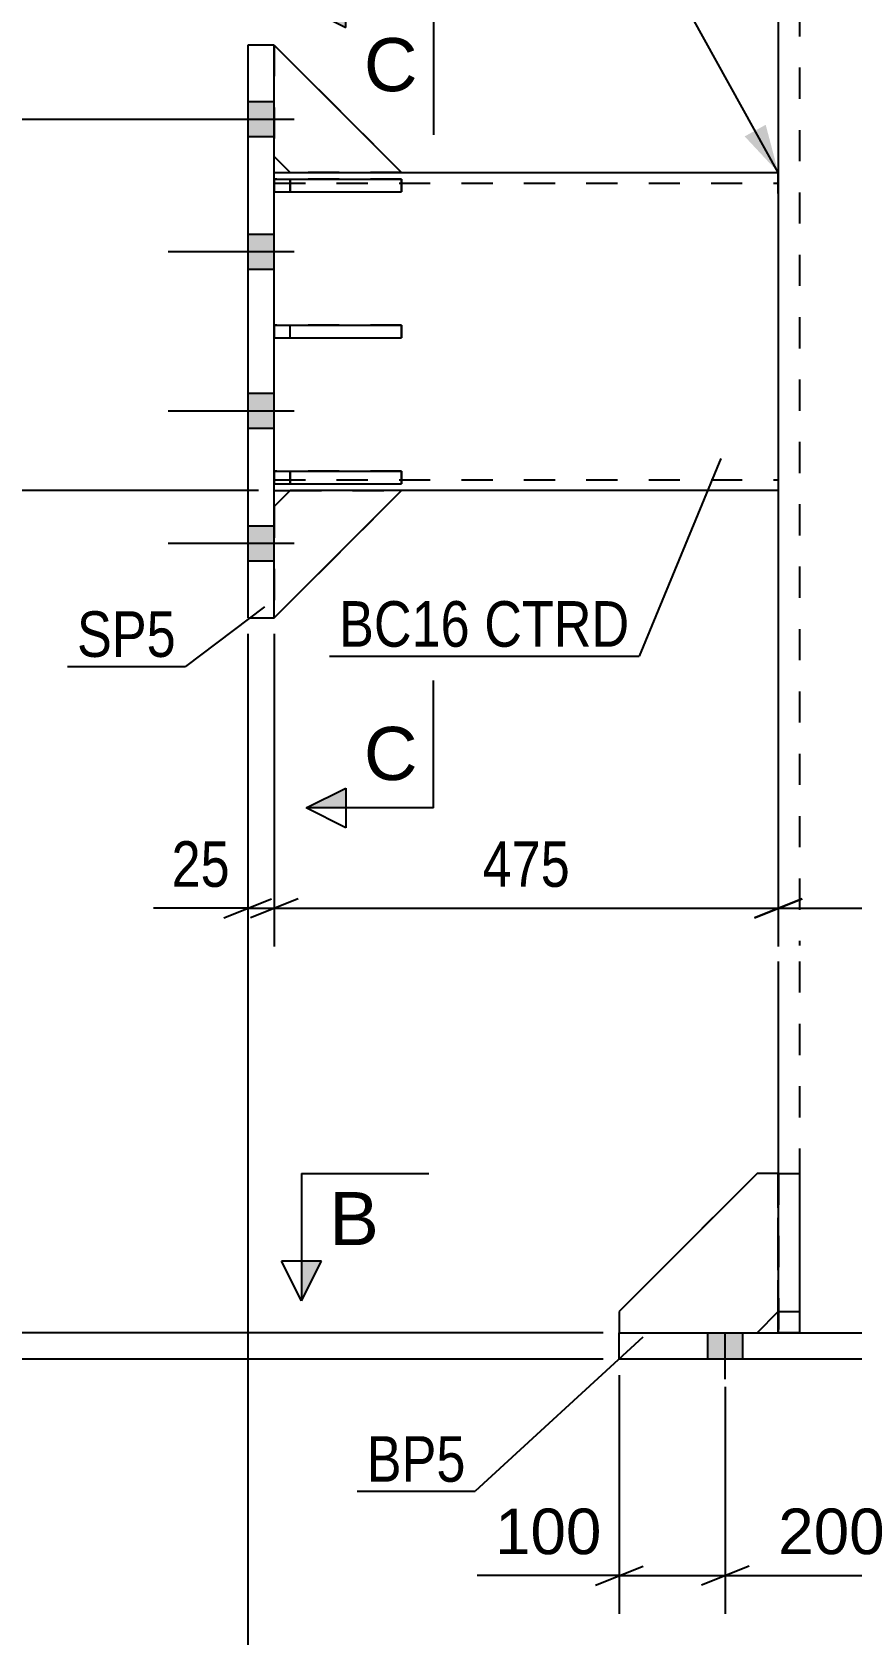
# Model space of a CAD drawing. Header units: millimetres. Extents: x 0 to 2086, y 0 to 594.
# Drawn here: x 95.8 to 147.3, y 198.7 to 299.5 of the extents above; entities that cross this region are included whole.
import ezdxf

# ---------------------------------------------------------------- set-up
doc = ezdxf.new("R2010")
doc.units = ezdxf.units.MM
doc.linetypes.add('DXK_LINE_DOT2', pattern=[3.9198, 1.9599, -1.9599])
doc.styles.add('Arial', font='arial.ttf', dxfattribs={"height": 0.2})
doc.styles.add('Arial Narrow', font='ARIALN.TTF', dxfattribs={"height": 0.2})

# ---------------------------------------------------------------- blocks, each defined once
blk = doc.blocks.new('Bolt-284858482-1343 - 1225')
at = {"linetype": 'Continuous'}
for points in [[(109.36, 295.07), (109.36, 292.87), (111.03, 292.87), (111.03, 295.07)], [(109.36, 295.07), (109.36, 292.87), (111.03, 292.87), (111.03, 295.07)], [(109.36, 295.07), (109.36, 292.87), (111.03, 292.87), (111.03, 295.07)], [(109.36, 286.74), (109.36, 284.54), (111.03, 284.54), (111.03, 286.74)], [(109.36, 286.74), (109.36, 284.54), (111.03, 284.54), (111.03, 286.74)], [(109.36, 276.74), (109.36, 274.54), (111.03, 274.54), (111.03, 276.74)], [(109.36, 276.74), (109.36, 274.54), (111.03, 274.54), (111.03, 276.74)], [(109.36, 268.41), (109.36, 266.21), (111.03, 266.21), (111.03, 268.41)], [(109.36, 268.41), (109.36, 266.21), (111.03, 266.21), (111.03, 268.41)], [(109.36, 268.41), (109.36, 266.21), (111.03, 266.21), (111.03, 268.41)]]:
    blk.add_hatch(color=1, dxfattribs=at).paths.add_polyline_path(points)
at = {"color": 1, "linetype": 'Continuous'}
for p, q in [((111.03, 295.07), (109.36, 295.07)), ((111.03, 295.07), (109.36, 295.07)), ((111.03, 295.07), (109.36, 295.07)), ((112.29, 293.97), (104.36, 293.97)), ((112.29, 293.97), (104.36, 293.97)), ((112.29, 293.97), (104.36, 293.97)), ((111.03, 292.87), (109.36, 292.87)), ((111.03, 292.87), (109.36, 292.87)), ((111.03, 292.87), (109.36, 292.87)), ((111.03, 286.74), (109.36, 286.74)), ((111.03, 286.74), (109.36, 286.74)), ((112.29, 285.64), (104.36, 285.64)), ((112.29, 285.64), (104.36, 285.64)), ((111.03, 284.54), (109.36, 284.54)), ((111.03, 284.54), (109.36, 284.54)), ((111.03, 276.74), (109.36, 276.74)), ((111.03, 276.74), (109.36, 276.74)), ((112.29, 275.64), (104.36, 275.64)), ((112.29, 275.64), (104.36, 275.64)), ((111.03, 274.54), (109.36, 274.54)), ((111.03, 274.54), (109.36, 274.54)), ((111.03, 268.41), (109.36, 268.41)), ((111.03, 268.41), (109.36, 268.41)), ((111.03, 268.41), (109.36, 268.41)), ((112.29, 267.31), (104.36, 267.31)), ((112.29, 267.31), (104.36, 267.31)), ((112.29, 267.31), (104.36, 267.31)), ((111.03, 266.21), (109.36, 266.21)), ((111.03, 266.21), (109.36, 266.21)), ((111.03, 266.21), (109.36, 266.21))]:
    blk.add_line(p, q, dxfattribs=at)
blk = doc.blocks.new('Part-284858482-1341 - 1225')
at = {"color": 2, "linetype": 'Continuous'}
for p, q in [((132.7, 216.05), (132.7, 217.72)), ((132.7, 217.72), (186.03, 217.72)), ((186.03, 217.72), (186.03, 216.05)), ((186.03, 216.05), (132.7, 216.05))]:
    blk.add_line(p, q, dxfattribs=at)
blk = doc.blocks.new('Part-284858482-1387 - 1225')
at = {"color": 2, "linetype": 'Continuous'}
for p, q in [((111.03, 298.64), (119.03, 290.64)), ((111.03, 291.64), (112.03, 290.64)), ((112.03, 290.64), (119.03, 290.64))]:
    blk.add_line(p, q, dxfattribs=at)
at = {"color": 7, "linetype": 'DXK_LINE_DOT2'}
blk.add_line((111.03, 298.64), (111.03, 291.64), dxfattribs=at)
blk = doc.blocks.new('Part-284858482-1377 - 1225')
at = {"color": 7, "linetype": 'DXK_LINE_DOT2'}
for p, q in [((119.03, 271.87), (111.03, 271.87)), ((111.03, 271.87), (111.03, 271.07)), ((111.03, 271.07), (119.03, 271.07)), ((112.03, 271.87), (112.03, 271.07)), ((119.03, 271.07), (119.03, 271.87))]:
    blk.add_line(p, q, dxfattribs=at)
blk = doc.blocks.new('Part-284858482-1378 - 1225')
at = {"color": 7, "linetype": 'DXK_LINE_DOT2'}
for p, q in [((119.03, 281.04), (111.03, 281.04)), ((111.03, 281.04), (111.03, 280.24)), ((111.03, 280.24), (119.03, 280.24)), ((112.03, 280.24), (112.03, 281.04)), ((119.03, 280.24), (119.03, 281.04))]:
    blk.add_line(p, q, dxfattribs=at)
blk = doc.blocks.new('Part-284858482-1379 - 1225')
at = {"color": 7, "linetype": 'DXK_LINE_DOT2'}
for p, q in [((119.03, 290.21), (111.03, 290.21)), ((111.03, 290.21), (111.03, 289.41)), ((112.03, 290.21), (112.03, 289.41)), ((119.03, 289.41), (119.03, 290.21)), ((111.03, 289.41), (119.03, 289.41))]:
    blk.add_line(p, q, dxfattribs=at)
blk = doc.blocks.new('Part-284858482-1380 - 1225')
at = {"color": 2, "linetype": 'Continuous'}
for p, q in [((111.03, 271.87), (119.03, 271.87)), ((111.03, 271.87), (111.03, 271.07)), ((111.03, 271.07), (119.03, 271.07)), ((119.03, 271.87), (119.03, 271.07))]:
    blk.add_line(p, q, dxfattribs=at)
at = {"color": 7, "linetype": 'DXK_LINE_DOT2'}
blk.add_line((112.03, 271.07), (112.03, 271.87), dxfattribs=at)
blk = doc.blocks.new('Part-284858482-1381 - 1225')
at = {"color": 2, "linetype": 'Continuous'}
for p, q in [((111.03, 281.04), (119.03, 281.04)), ((111.03, 281.04), (111.03, 280.24)), ((111.03, 280.24), (119.03, 280.24)), ((119.03, 281.04), (119.03, 280.24))]:
    blk.add_line(p, q, dxfattribs=at)
at = {"color": 7, "linetype": 'DXK_LINE_DOT2'}
blk.add_line((112.03, 280.24), (112.03, 281.04), dxfattribs=at)
blk = doc.blocks.new('Part-284858482-1382 - 1225')
at = {"color": 2, "linetype": 'Continuous'}
for p, q in [((111.03, 290.21), (119.03, 290.21)), ((111.03, 290.21), (111.03, 289.41)), ((119.03, 290.21), (119.03, 289.41)), ((111.03, 289.41), (119.03, 289.41))]:
    blk.add_line(p, q, dxfattribs=at)
at = {"color": 7, "linetype": 'DXK_LINE_DOT2'}
blk.add_line((112.03, 289.41), (112.03, 290.21), dxfattribs=at)
blk = doc.blocks.new('Part-284858482-1321 - 1225')
at = {"color": 2, "linetype": 'Continuous'}
for p, q in [((142.69, 227.72), (142.69, 217.72)), ((142.69, 227.72), (144.03, 227.72)), ((144.03, 227.72), (144.03, 217.72)), ((142.69, 219.05), (144.03, 219.05)), ((142.69, 217.72), (144.03, 217.72))]:
    blk.add_line(p, q, dxfattribs=at)
blk = doc.blocks.new('Part-284858482-1388 - 1225')
at = {"color": 7, "linetype": 'DXK_LINE_DOT2'}
for p, q in [((111.03, 291.64), (111.03, 298.64)), ((111.03, 298.64), (119.03, 290.64)), ((112.03, 290.64), (111.03, 291.64)), ((119.03, 290.64), (112.03, 290.64))]:
    blk.add_line(p, q, dxfattribs=at)
blk = doc.blocks.new('Part-284858482-1324 - 1225')
at = {"color": 7, "linetype": 'DXK_LINE_DOT2'}
for p, q in [((141.36, 227.72), (132.69, 219.05)), ((142.69, 227.72), (141.36, 227.72)), ((142.69, 219.05), (142.69, 227.72)), ((132.69, 219.05), (132.69, 217.72)), ((141.36, 217.72), (142.69, 219.05)), ((132.69, 217.72), (141.36, 217.72))]:
    blk.add_line(p, q, dxfattribs=at)
blk = doc.blocks.new('Part-284858482-1389 - 1225')
at = {"color": 2, "linetype": 'Continuous'}
for p, q in [((112.03, 270.64), (111.03, 269.64)), ((111.03, 262.64), (119.03, 270.64)), ((119.03, 270.64), (112.03, 270.64))]:
    blk.add_line(p, q, dxfattribs=at)
at = {"color": 7, "linetype": 'DXK_LINE_DOT2'}
blk.add_line((111.03, 269.64), (111.03, 262.64), dxfattribs=at)
blk = doc.blocks.new('Part-284858482-1390 - 1225')
at = {"color": 7, "linetype": 'DXK_LINE_DOT2'}
for p, q in [((112.03, 270.64), (111.03, 269.64)), ((111.03, 262.64), (119.03, 270.64)), ((119.03, 270.64), (112.03, 270.64)), ((111.03, 269.64), (111.03, 262.64))]:
    blk.add_line(p, q, dxfattribs=at)
blk = doc.blocks.new('Part-284858482-1326 - 1225')
at = {"color": 2, "linetype": 'Continuous'}
for p, q in [((141.36, 227.72), (132.69, 219.05)), ((142.69, 227.72), (141.36, 227.72)), ((132.69, 219.05), (132.69, 217.72)), ((141.36, 217.72), (142.69, 219.05)), ((132.7, 217.72), (132.69, 217.72))]:
    blk.add_line(p, q, dxfattribs=at)
at = {"color": 7, "linetype": 'DXK_LINE_DOT2'}
for p, q in [((142.69, 227.72), (142.69, 219.05)), ((132.69, 217.72), (141.36, 217.72))]:
    blk.add_line(p, q, dxfattribs=at)
blk = doc.blocks.new('Part-284858482-1342 - 1225')
at = {"color": 2, "linetype": 'Continuous'}
for p, q in [((142.7, 242.05), (142.7, 504.97)), ((142.7, 227.72), (142.7, 241.05))]:
    blk.add_line(p, q, dxfattribs=at)
at = {"color": 7, "linetype": 'DXK_LINE_DOT2'}
for p, q in [((144.03, 504.97), (144.03, 242.05)), ((144.03, 241.05), (144.03, 217.72)), ((142.7, 227.72), (142.7, 217.72)), ((142.7, 217.72), (176.03, 217.72))]:
    blk.add_line(p, q, dxfattribs=at)
blk = doc.blocks.new('Bolt-284858482-1349 - 1225')
at = {"linetype": 'Continuous'}
for points in [[(140.46, 217.72), (138.26, 217.72), (138.26, 216.05), (140.46, 216.05)], [(140.46, 217.72), (138.26, 217.72), (138.26, 216.05), (140.46, 216.05)], [(140.46, 217.72), (138.26, 217.72), (138.26, 216.05), (140.46, 216.05)], [(140.46, 217.72), (138.26, 217.72), (138.26, 216.05), (140.46, 216.05)], [(153.8, 217.72), (151.6, 217.72), (151.6, 216.05), (153.8, 216.05)], [(153.8, 217.72), (151.6, 217.72), (151.6, 216.05), (153.8, 216.05)], [(167.13, 217.72), (164.93, 217.72), (164.93, 216.05), (167.13, 216.05)], [(167.13, 217.72), (164.93, 217.72), (164.93, 216.05), (167.13, 216.05)], [(180.46, 217.72), (178.26, 217.72), (178.26, 216.05), (180.46, 216.05)], [(180.46, 217.72), (178.26, 217.72), (178.26, 216.05), (180.46, 216.05)], [(180.46, 217.72), (178.26, 217.72), (178.26, 216.05), (180.46, 216.05)], [(180.46, 217.72), (178.26, 217.72), (178.26, 216.05), (180.46, 216.05)]]:
    blk.add_hatch(color=1, dxfattribs=at).paths.add_polyline_path(points)
at = {"color": 1, "linetype": 'Continuous'}
for p, q in [((138.26, 216.05), (138.26, 217.72)), ((138.26, 216.05), (138.26, 217.72)), ((138.26, 216.05), (138.26, 217.72)), ((138.26, 216.05), (138.26, 217.72)), ((139.36, 214.79), (139.36, 217.72)), ((139.36, 214.79), (139.36, 217.72)), ((139.36, 214.79), (139.36, 217.72)), ((139.36, 214.79), (139.36, 217.72)), ((140.46, 216.05), (140.46, 217.72)), ((140.46, 216.05), (140.46, 217.72)), ((140.46, 216.05), (140.46, 217.72)), ((140.46, 216.05), (140.46, 217.72)), ((151.6, 216.05), (151.6, 217.72)), ((151.6, 216.05), (151.6, 217.72)), ((152.7, 214.79), (152.7, 217.72)), ((152.7, 214.79), (152.7, 217.72)), ((153.8, 216.05), (153.8, 217.72)), ((153.8, 216.05), (153.8, 217.72)), ((164.93, 216.05), (164.93, 217.72)), ((164.93, 216.05), (164.93, 217.72)), ((166.03, 214.79), (166.03, 217.72)), ((166.03, 214.79), (166.03, 217.72)), ((167.13, 216.05), (167.13, 217.72)), ((167.13, 216.05), (167.13, 217.72)), ((178.26, 216.05), (178.26, 217.72)), ((178.26, 216.05), (178.26, 217.72)), ((178.26, 216.05), (178.26, 217.72)), ((178.26, 216.05), (178.26, 217.72)), ((179.36, 214.79), (179.36, 217.72)), ((179.36, 214.79), (179.36, 217.72)), ((179.36, 214.79), (179.36, 217.72)), ((179.36, 214.79), (179.36, 217.72)), ((180.46, 216.05), (180.46, 217.72)), ((180.46, 216.05), (180.46, 217.72)), ((180.46, 216.05), (180.46, 217.72)), ((180.46, 216.05), (180.46, 217.72))]:
    blk.add_line(p, q, dxfattribs=at)
blk = doc.blocks.new('Part-284858482-1436 - 1225')
at = {"color": 2, "linetype": 'Continuous'}
for p, q in [((109.36, 298.64), (109.36, 262.64)), ((111.03, 298.64), (109.36, 298.64)), ((111.03, 262.64), (111.03, 298.64)), ((109.36, 262.64), (111.03, 262.64))]:
    blk.add_line(p, q, dxfattribs=at)
blk = doc.blocks.new('Part-284858482-1474 - 1225')
at = {"color": 7, "linetype": 'DXK_LINE_DOT2'}
for p, q in [((142.69, 217.72), (142.69, 227.72)), ((142.69, 227.72), (144.03, 227.72)), ((144.03, 227.72), (144.03, 217.72)), ((142.69, 219.05), (144.03, 219.05)), ((144.03, 217.72), (142.69, 217.72))]:
    blk.add_line(p, q, dxfattribs=at)
blk = doc.blocks.new('Part-284858482-1495 - 1225')
at = {"color": 2, "linetype": 'Continuous'}
for p, q in [((111.03, 290.64), (112.03, 290.64)), ((119.03, 290.64), (142.69, 290.64)), ((142.69, 289.31), (142.69, 290.64)), ((142.69, 289.31), (142.69, 270.64)), ((111.03, 270.64), (112.03, 270.64)), ((142.69, 270.64), (119.03, 270.64))]:
    blk.add_line(p, q, dxfattribs=at)
at = {"color": 7, "linetype": 'DXK_LINE_DOT2'}
for p, q in [((111.03, 270.64), (111.03, 290.64)), ((112.03, 290.64), (119.03, 290.64)), ((142.69, 290.54), (142.69, 289.31)), ((111.03, 289.97), (142.69, 289.97)), ((111.03, 271.31), (142.69, 271.31)), ((142.69, 271.31), (142.69, 271.36)), ((112.03, 270.64), (119.03, 270.64))]:
    blk.add_line(p, q, dxfattribs=at)
blk = doc.blocks.new('StraightDimension-284858482-2008 - 1225')
at = {"color": 7, "linetype": 'Continuous'}
for p, q in [((109.36, 261.64), (109.36, 189.34)), ((209.36, 261.64), (209.36, 189.34)), ((110.86, 192.34), (107.86, 191.14)), ((109.36, 191.74), (209.36, 191.74)), ((207.86, 191.14), (210.86, 192.34))]:
    blk.add_line(p, q, dxfattribs=at)
at = {"color": 0}
blk.add_wipeout([(163.62, 192.49), (163.62, 196.69), (155.1, 196.69), (155.1, 192.49)], dxfattribs=at)
at = {"color": 3, "style": 'Arial Narrow'}
blk.add_text('1500', height=2.863, dxfattribs=at).set_placement((155.7, 193.09))
blk = doc.blocks.new('StraightDimension-284858482-7672 - 1225')
at = {"color": 7, "linetype": 'Continuous'}
for p, q in [((132.7, 215.05), (132.7, 200.05)), ((139.36, 214.31), (139.36, 200.05)), ((131.2, 201.85), (134.2, 203.05)), ((140.86, 203.05), (137.86, 201.85)), ((132.7, 202.45), (123.77, 202.45)), ((132.7, 202.45), (123.77, 202.45)), ((132.7, 202.45), (139.36, 202.45))]:
    blk.add_line(p, q, dxfattribs=at)
at = {"color": 0}
blk.add_wipeout([(132.17, 203.2), (132.17, 207.4), (124.3, 207.4), (124.3, 203.2)], dxfattribs=at)
at = {"color": 3, "style": 'Arial'}
blk.add_text('100', height=2.865, dxfattribs=at).set_placement((124.9, 203.8))
blk = doc.blocks.new('StraightDimension-284858482-1655 - 1225')
at = {"color": 7, "linetype": 'Continuous'}
for p, q in [((52.54, 292.47), (51.34, 295.47)), ((108.36, 293.97), (41.5, 293.97)), ((51.94, 270.64), (51.94, 293.97)), ((51.34, 272.14), (52.54, 269.14)), ((110.03, 270.64), (41.5, 270.64))]:
    blk.add_line(p, q, dxfattribs=at)
at = {"color": 0}
blk.add_wipeout([(51.19, 285.65), (46.99, 285.65), (46.99, 278.96), (51.19, 278.96)], dxfattribs=at)
at = {"color": 3, "style": 'Arial Narrow'}
blk.add_text('350', height=2.863, rotation=90.0002, dxfattribs=at).set_placement((50.59, 279.56))
at = {"color": 0, "linetype": 'Continuous'}
blk.add_wipeout([(51.24, 294.57), (51.24, 298.77), (40.9, 298.77), (40.9, 294.57)], dxfattribs=at)
at = {"color": 3, "linetype": 'Continuous', "style": 'Arial Narrow'}
blk.add_text('10758', height=2.863, dxfattribs=at).set_placement((41.5, 295.17))
blk = doc.blocks.new('StraightDimension-284858482-1647 - 1225')
at = {"color": 7, "linetype": 'Continuous'}
for p, q in [((52.54, 269.14), (51.34, 272.14)), ((110.03, 270.64), (41.5, 270.64)), ((51.94, 217.72), (51.94, 270.64)), ((51.34, 219.22), (52.54, 216.22)), ((131.69, 217.72), (48.81, 217.72))]:
    blk.add_line(p, q, dxfattribs=at)
at = {"color": 0}
blk.add_wipeout([(51.19, 249.35), (46.99, 249.35), (46.99, 239.01), (51.19, 239.01)], dxfattribs=at)
at = {"color": 3, "style": 'Arial Narrow'}
blk.add_text('10408', height=2.863, rotation=90.0002, dxfattribs=at).set_placement((50.59, 239.61))
at = {"color": 0, "linetype": 'Continuous'}
for points in [[(51.24, 271.24), (51.24, 275.44), (40.9, 275.44), (40.9, 271.24)], [(51.24, 218.32), (51.24, 222.52), (48.21, 222.52), (48.21, 218.32)]]:
    blk.add_wipeout(points, dxfattribs=at)
at = {"color": 3, "linetype": 'Continuous', "style": 'Arial Narrow'}
for s, height, p in [('10408', 2.863, (41.5, 271.84)), ('0', 2.86, (48.81, 218.92))]:
    blk.add_text(s, height=height, dxfattribs=at).set_placement(p)
blk = doc.blocks.new('StraightDimension-284858482-1664 - 1225')
at = {"color": 7, "linetype": 'Continuous'}
blk.add_line((108.36, 293.97), (41.5, 293.97), dxfattribs=at)
blk = doc.blocks.new('StraightDimension-284858482-1734 - 1225')
at = {"color": 7, "linetype": 'Continuous'}
for p, q in [((28.75, 219.22), (29.95, 216.22)), ((131.69, 217.72), (26.5, 217.72)), ((29.35, 216.05), (29.35, 217.72)), ((29.95, 214.55), (28.75, 217.55)), ((131.7, 216.05), (26.5, 216.05)), ((29.35, 216.05), (29.35, 210.15)), ((29.35, 216.05), (29.35, 210.15))]:
    blk.add_line(p, q, dxfattribs=at)
at = {"color": 0}
blk.add_wipeout([(28.6, 215.53), (24.4, 215.53), (24.4, 210.67), (28.6, 210.67)], dxfattribs=at)
at = {"color": 3, "style": 'Arial Narrow'}
blk.add_text('25', height=2.863, rotation=90.0002, dxfattribs=at).set_placement((28, 211.27))
blk = doc.blocks.new('StraightDimension-284858482-1743 - 1225')
at = {"color": 7, "linetype": 'Continuous'}
blk.add_line((131.69, 217.72), (26.5, 217.72), dxfattribs=at)
blk = doc.blocks.new('StraightDimension-284858482-7671 - 1225')
at = {"color": 7, "linetype": 'Continuous'}
for p, q in [((139.36, 214.31), (139.36, 200.05)), ((152.7, 214.31), (152.7, 200.05)), ((140.86, 203.05), (137.86, 201.85)), ((151.2, 201.85), (154.2, 203.05)), ((139.36, 202.45), (152.7, 202.45))]:
    blk.add_line(p, q, dxfattribs=at)
at = {"color": 0}
blk.add_wipeout([(149.96, 203.2), (149.96, 207.4), (142.09, 207.4), (142.09, 203.2)], dxfattribs=at)
at = {"color": 3, "style": 'Arial'}
blk.add_text('200', height=2.865, dxfattribs=at).set_placement((142.69, 203.8))
blk = doc.blocks.new('StraightDimension-284858482-7759 - 1225')
at = {"color": 7, "linetype": 'Continuous'}
blk.add_line((131.7, 216.05), (15.3, 216.05), dxfattribs=at)
blk = doc.blocks.new('StraightDimension-284858482-9658 - 1225')
at = {"color": 7, "linetype": 'Continuous'}
for p, q in [((142.69, 269.64), (142.69, 241.99)), ((159.36, 253.95), (159.36, 241.99)), ((144.19, 244.99), (141.19, 243.79)), ((157.86, 243.79), (160.86, 244.99)), ((142.69, 244.39), (159.36, 244.39))]:
    blk.add_line(p, q, dxfattribs=at)
at = {"color": 0}
blk.add_wipeout([(154.37, 245.14), (154.37, 249.34), (147.69, 249.34), (147.69, 245.14)], dxfattribs=at)
at = {"color": 3, "style": 'Arial Narrow'}
blk.add_text('250', height=2.863, dxfattribs=at).set_placement((148.29, 245.74))
blk = doc.blocks.new('StraightDimension-284858482-9659 - 1225')
at = {"color": 7, "linetype": 'Continuous'}
for p, q in [((142.69, 269.64), (142.69, 241.99)), ((111.03, 261.64), (111.03, 241.99)), ((112.53, 244.99), (109.53, 243.79)), ((141.19, 243.79), (144.19, 244.99)), ((111.03, 244.39), (142.69, 244.39))]:
    blk.add_line(p, q, dxfattribs=at)
at = {"color": 0}
blk.add_wipeout([(130.2, 245.14), (130.2, 249.34), (123.52, 249.34), (123.52, 245.14)], dxfattribs=at)
at = {"color": 3, "style": 'Arial Narrow'}
blk.add_text('475', height=2.863, dxfattribs=at).set_placement((124.12, 245.74))
blk = doc.blocks.new('StraightDimension-284858482-9660 - 1225')
at = {"color": 7, "linetype": 'Continuous'}
for p, q in [((109.36, 261.64), (109.36, 241.99)), ((111.03, 261.64), (111.03, 241.99)), ((107.86, 243.79), (110.86, 244.99)), ((112.53, 244.99), (109.53, 243.79)), ((109.36, 244.39), (103.45, 244.39)), ((109.36, 244.39), (103.45, 244.39)), ((109.36, 244.39), (111.03, 244.39))]:
    blk.add_line(p, q, dxfattribs=at)
at = {"color": 0}
blk.add_wipeout([(108.84, 245.14), (108.84, 249.34), (103.98, 249.34), (103.98, 245.14)], dxfattribs=at)
at = {"color": 3, "style": 'Arial Narrow'}
blk.add_text('25', height=2.863, dxfattribs=at).set_placement((104.58, 245.74))
blk = doc.blocks.new('SectionMark-284858482-8418 - 1225')
at = {"linetype": 'Continuous'}
for points in [[(112.74, 222.22), (113.99, 222.22), (112.74, 219.72)], [(203.32, 222.22), (204.57, 222.22), (204.57, 219.72)]]:
    blk.add_hatch(color=6, dxfattribs=at).paths.add_polyline_path(points)
at = {"color": 6, "linetype": 'Continuous'}
for p, q in [((112.74, 227.72), (120.74, 227.72)), ((112.74, 227.72), (112.74, 219.72)), ((204.57, 227.72), (196.57, 227.72)), ((204.57, 227.72), (204.57, 219.72)), ((112.74, 219.72), (111.49, 222.22)), ((113.99, 222.22), (111.49, 222.22)), ((112.74, 219.72), (113.99, 222.22)), ((203.32, 222.22), (205.82, 222.22)), ((204.57, 219.72), (203.32, 222.22)), ((205.82, 222.22), (204.57, 219.72))]:
    blk.add_line(p, q, dxfattribs=at)
at = {"color": 0, "linetype": 'Continuous'}
for points in [[(117.6, 223.22), (117.6, 226.72), (114.49, 226.72), (114.49, 223.22)], [(202.82, 223.22), (202.82, 226.72), (199.71, 226.72), (199.71, 223.22)]]:
    blk.add_wipeout(points, dxfattribs=at)
at = {"color": 3, "linetype": 'Continuous', "style": 'Arial'}
for p in [(114.49, 223.22), (199.71, 223.22)]:
    blk.add_text('B', height=3.34, dxfattribs=at).set_placement(p)
blk = doc.blocks.new('Mark-284858482-1337 - 1225')
at = {"color": 30, "linetype": 'Continuous'}
for p in [(134.19, 217.44), (116.24, 207.75)]:
    blk.add_line(p, (123.65, 207.75), dxfattribs=at)
at = {"color": 0}
blk.add_wipeout([(123.05, 208.35), (123.05, 211.35), (116.84, 211.35), (116.84, 208.35)], dxfattribs=at)
blk.add_wipeout([(123.05, 208.35), (123.05, 211.35), (116.84, 211.35), (116.84, 208.35)], dxfattribs=at)
at = {"color": 3, "style": 'Arial Narrow'}
blk.add_text('BP5', height=2.863, dxfattribs=at).set_placement((116.84, 208.35))
blk = doc.blocks.new('Mark-284858482-1432 - 1225')
at = {"color": 30, "linetype": 'Continuous'}
for p in [(110.41, 263.34), (98.04, 259.59)]:
    blk.add_line(p, (105.45, 259.59), dxfattribs=at)
at = {"color": 0}
blk.add_wipeout([(104.85, 260.19), (104.85, 263.19), (98.64, 263.19), (98.64, 260.19)], dxfattribs=at)
blk.add_wipeout([(104.85, 260.19), (104.85, 263.19), (98.64, 263.19), (98.64, 260.19)], dxfattribs=at)
at = {"color": 3, "style": 'Arial Narrow'}
blk.add_text('SP5', height=2.863, dxfattribs=at).set_placement((98.64, 260.19))
blk = doc.blocks.new('Mark-284858482-1491 - 1225')
at = {"color": 30, "linetype": 'Continuous'}
for p in [(139.08, 272.65), (114.5, 260.23)]:
    blk.add_line(p, (133.95, 260.23), dxfattribs=at)
at = {"color": 0}
for points in [[(123.32, 260.83), (123.32, 263.83), (115.1, 263.83), (115.1, 260.83)], [(133.35, 260.83), (133.35, 263.83), (124.22, 263.83), (124.22, 260.83)]]:
    blk.add_wipeout(points, dxfattribs=at)
for points in [[(123.32, 260.83), (123.32, 263.83), (115.1, 263.83), (115.1, 260.83)], [(133.35, 260.83), (133.35, 263.83), (124.22, 263.83), (124.22, 260.83)]]:
    blk.add_wipeout(points, dxfattribs=at)
at = {"color": 3, "style": 'Arial Narrow'}
for s, p in [('BC16', (115.1, 260.83)), ('CTRD', (124.22, 260.83))]:
    blk.add_text(s, height=2.863, dxfattribs=at).set_placement(p)
blk = doc.blocks.new('WeldMark-284858482-2073 - 1225')
at = {"linetype": 'Continuous'}
blk.add_hatch(color=30, dxfattribs=at).paths.add_polyline_path([(141.9, 293.63), (142.69, 290.64), (140.58, 292.9)])
at = {"color": 3, "linetype": 'Continuous'}
for p, q in [((116.75, 311.04), (112.46, 315.33)), ((116.75, 311.04), (112.46, 306.76)), ((124.15, 311.04), (128.44, 311.04)), ((128.44, 311.04), (124.15, 306.76)), ((124.15, 306.76), (124.15, 311.04))]:
    blk.add_line(p, q, dxfattribs=at)
at = {"color": 30, "linetype": 'Continuous'}
for p in [(116.75, 311.04), (142.69, 290.64)]:
    blk.add_line(p, (131.39, 311.04), dxfattribs=at)
at = {"color": 3, "linetype": 'Continuous'}
for start, end in [(90, 270), (270, 90)]:
    blk.add_arc((131.39, 311.04), 1.5, start, end, dxfattribs=at)
at = {"color": 0}
blk.add_wipeout([(123.49, 306.94), (123.49, 310.34), (118.65, 310.34), (118.65, 306.94)], dxfattribs=at)
at = {"color": 3, "style": 'Arial'}
blk.add_text('12', height=2.865, dxfattribs=at).set_placement((118.85, 307.14))
at = {"color": 0, "linetype": 'Continuous'}
blk.add_wipeout([(112.85, 310.39), (112.85, 312.89), (106.37, 312.89), (106.37, 310.39)], dxfattribs=at)
blk.add_wipeout([(112.85, 310.39), (112.85, 312.89), (106.37, 312.89), (106.37, 310.39)], dxfattribs=at)
at = {"color": 3, "linetype": 'Continuous', "style": 'Arial'}
blk.add_text('TYP', height=2.388, dxfattribs=at).set_placement((106.37, 310.39))
blk = doc.blocks.new('SectionMark-284858482-9096 - 1225')
at = {"linetype": 'Continuous'}
for points in [[(115.53, 300.99), (115.53, 299.74), (113.03, 300.99)], [(115.53, 251.95), (115.53, 250.7), (113.03, 250.7)]]:
    blk.add_hatch(color=6, dxfattribs=at).paths.add_polyline_path(points)
at = {"color": 6, "linetype": 'Continuous'}
for p, q in [((113.03, 300.99), (115.53, 302.24)), ((115.53, 299.74), (115.53, 302.24)), ((121.03, 300.99), (113.03, 300.99)), ((113.03, 300.99), (115.53, 299.74)), ((121.03, 300.99), (121.03, 292.99)), ((121.03, 250.7), (121.03, 258.7)), ((113.03, 250.7), (115.53, 251.95)), ((115.53, 251.95), (115.53, 249.45)), ((121.03, 250.7), (113.03, 250.7)), ((115.53, 249.45), (113.03, 250.7))]:
    blk.add_line(p, q, dxfattribs=at)
at = {"color": 0, "linetype": 'Continuous'}
for points in [[(120.03, 295.74), (120.03, 299.24), (116.66, 299.24), (116.66, 295.74)], [(120.03, 252.45), (120.03, 255.95), (116.66, 255.95), (116.66, 252.45)]]:
    blk.add_wipeout(points, dxfattribs=at)
at = {"color": 3, "linetype": 'Continuous', "style": 'Arial'}
for p in [(116.66, 295.74), (116.66, 252.45)]:
    blk.add_text('C', height=3.34, dxfattribs=at).set_placement(p)

msp = doc.modelspace()

# ---------------------------------------------------------------- block references
for name in ['Part-284858482-1342 - 1225', 'Part-284858482-1436 - 1225', 'Part-284858482-1387 - 1225', 'Part-284858482-1388 - 1225', 'Bolt-284858482-1343 - 1225', 'Part-284858482-1495 - 1225', 'Part-284858482-1379 - 1225', 'Part-284858482-1382 - 1225', 'Part-284858482-1378 - 1225', 'Part-284858482-1381 - 1225', 'Part-284858482-1377 - 1225', 'Part-284858482-1380 - 1225', 'Part-284858482-1389 - 1225', 'Part-284858482-1390 - 1225', 'Part-284858482-1324 - 1225', 'Part-284858482-1326 - 1225', 'Part-284858482-1321 - 1225', 'Part-284858482-1474 - 1225', 'Part-284858482-1341 - 1225', 'Bolt-284858482-1349 - 1225']:
    msp.add_blockref(name, (0, 0))

# ---------------------------------------------------------------- next in the draw order: block references
for name in ['StraightDimension-284858482-1655 - 1225', 'StraightDimension-284858482-2008 - 1225']:
    msp.add_blockref(name, (0, 0))

# ---------------------------------------------------------------- next in the draw order: block references
for name in ['StraightDimension-284858482-1664 - 1225', 'StraightDimension-284858482-1647 - 1225', 'StraightDimension-284858482-7672 - 1225']:
    msp.add_blockref(name, (0, 0))

# ---------------------------------------------------------------- next in the draw order: block references
for name in ['StraightDimension-284858482-1734 - 1225', 'StraightDimension-284858482-7671 - 1225']:
    msp.add_blockref(name, (0, 0))

# ---------------------------------------------------------------- next in the draw order: block references
msp.add_blockref('StraightDimension-284858482-1743 - 1225', (0, 0))

# ---------------------------------------------------------------- next in the draw order: block references
msp.add_blockref('StraightDimension-284858482-7759 - 1225', (0, 0))

# ---------------------------------------------------------------- next in the draw order: block references
for name in ['WeldMark-284858482-2073 - 1225', 'StraightDimension-284858482-9658 - 1225', 'SectionMark-284858482-8418 - 1225', 'Mark-284858482-1337 - 1225']:
    msp.add_blockref(name, (0, 0))

# ---------------------------------------------------------------- next in the draw order: block references
msp.add_blockref('StraightDimension-284858482-9659 - 1225', (0, 0))

# ---------------------------------------------------------------- next in the draw order: block references
for name in ['Mark-284858482-1491 - 1225', 'StraightDimension-284858482-9660 - 1225']:
    msp.add_blockref(name, (0, 0))

# ---------------------------------------------------------------- next in the draw order: block references
for name in ['SectionMark-284858482-9096 - 1225', 'Mark-284858482-1432 - 1225']:
    msp.add_blockref(name, (0, 0))

doc.saveas('drawing.dxf')
